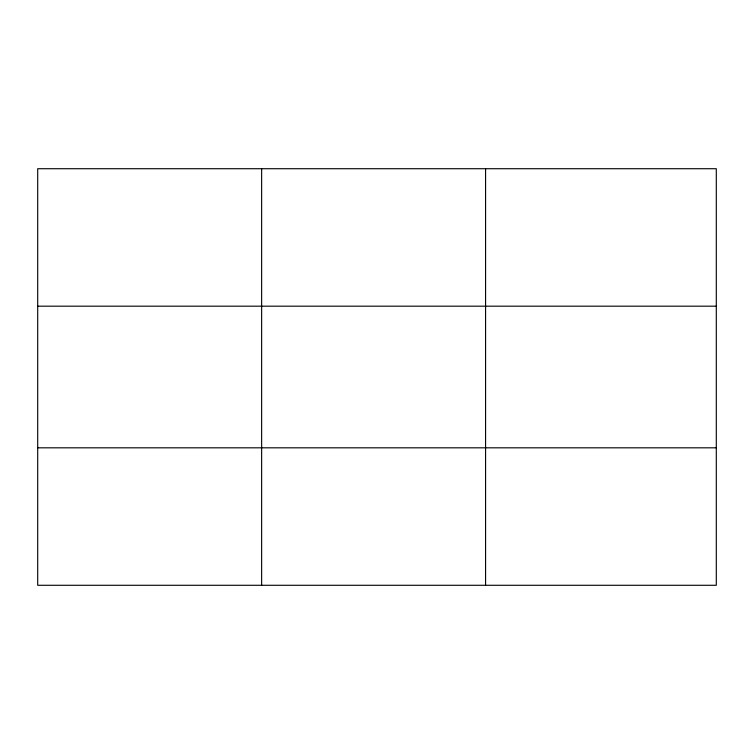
<?xml version="1.0" encoding="UTF-8"?>
<svg xmlns="http://www.w3.org/2000/svg" width="754" height="754" viewBox="0 0 754 754"><rect width="100%" height="100%" fill="white"/><g stroke="black" fill="none" stroke-linecap="round" stroke-linejoin="round"><path stroke-width="1.13" d="M261.638 585.283L261.638 168.717M485.576 585.283L485.576 168.717M716.3 306.181L716.3 168.717L37.7 168.717L37.7 585.283L716.3 585.283L716.3 306.181L37.7 306.181M37.7 447.819L716.3 447.819"/></g></svg>
